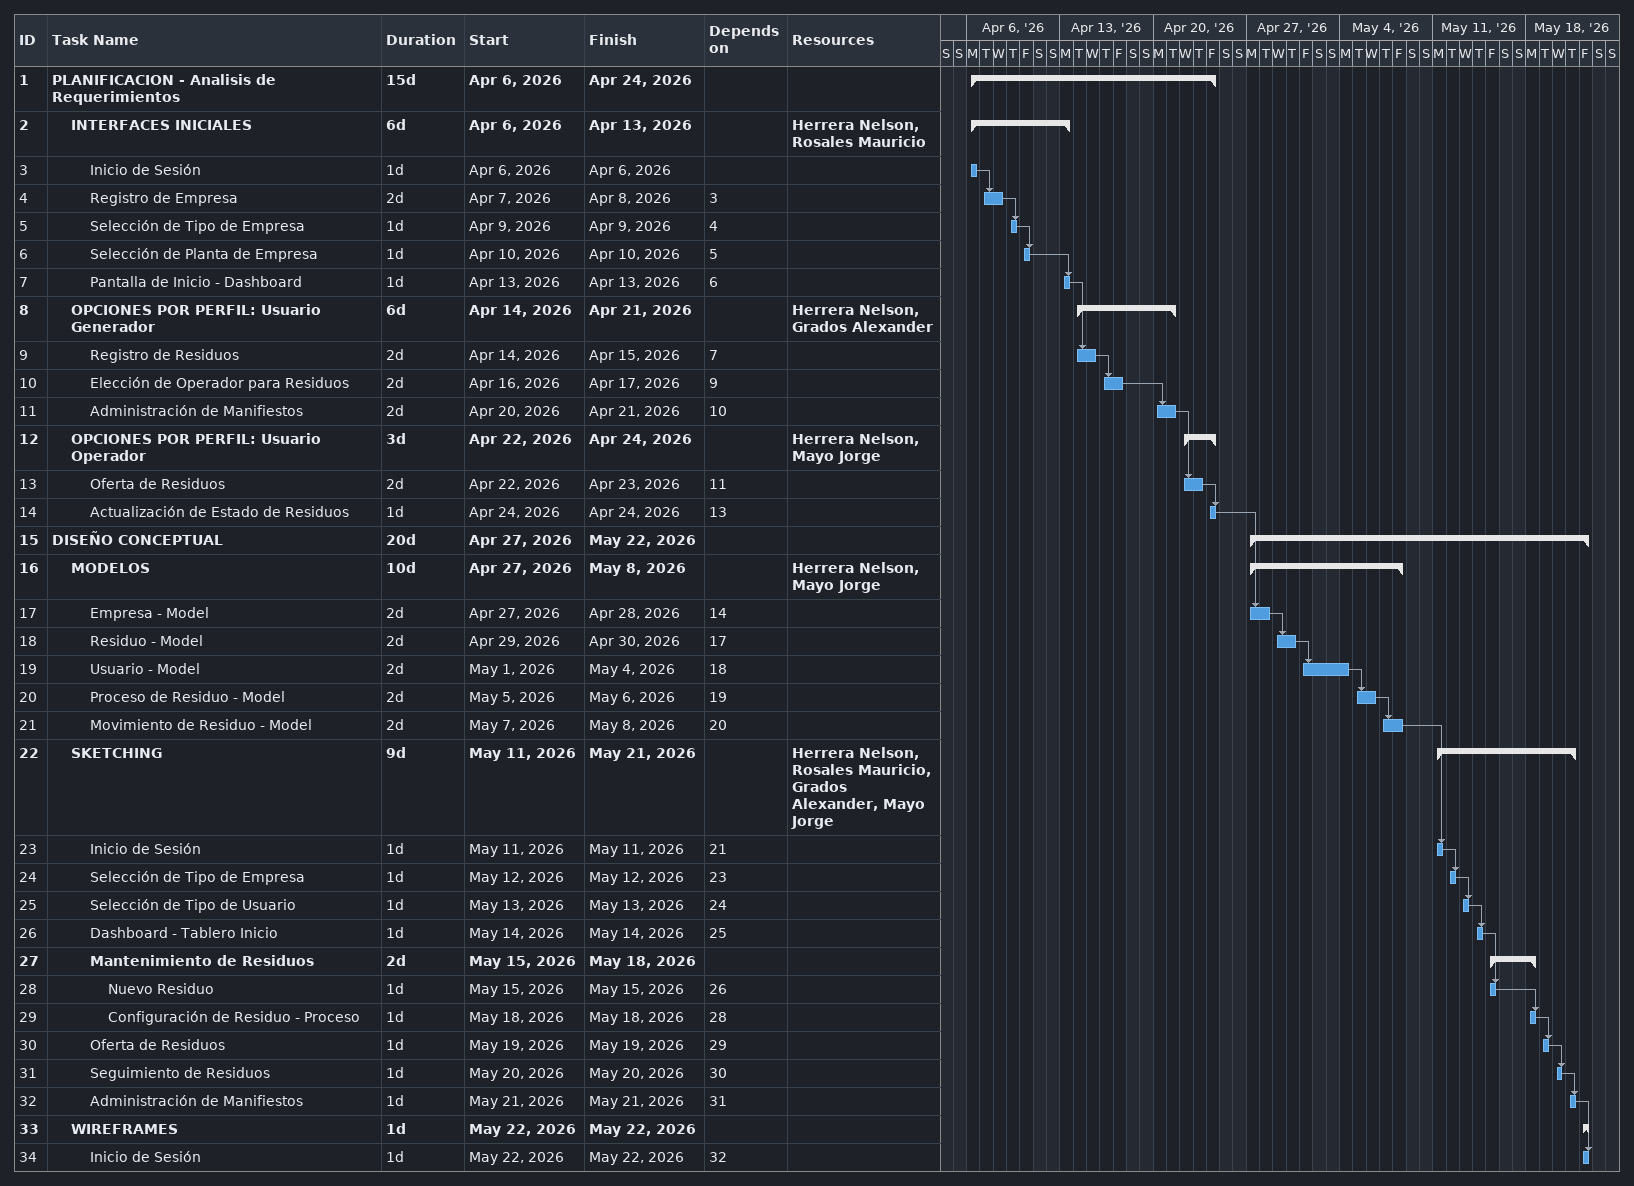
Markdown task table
| ID | Level | Task | Duration | Start | Finish | Predecessors | Resources |
|---|---|---|---|---|---|---|---|
| 1 | 1 | **PLANIFICACION - Analisis de Requerimientos** | 15d | 2026-04-06 | 2026-04-24 |  |  |
| 2 | 2 | **INTERFACES INICIALES** | 6d | 2026-04-06 | 2026-04-13 |  | Herrera Nelson, Rosales Mauricio |
| 3 | 3 | Inicio de Sesión | 1d | 2026-04-06 | 2026-04-06 |  |  |
| 4 | 3 | Registro de Empresa | 2d | 2026-04-07 | 2026-04-08 | 3 |  |
| 5 | 3 | Selección de Tipo de Empresa | 1d | 2026-04-09 | 2026-04-09 | 4 |  |
| 6 | 3 | Selección de Planta de Empresa | 1d | 2026-04-10 | 2026-04-10 | 5 |  |
| 7 | 3 | Pantalla de Inicio - Dashboard | 1d | 2026-04-13 | 2026-04-13 | 6 |  |
| 8 | 2 | **OPCIONES POR PERFIL: Usuario Generador** | 6d | 2026-04-14 | 2026-04-21 |  | Herrera Nelson, Grados Alexander |
| 9 | 3 | Registro de Residuos | 2d | 2026-04-14 | 2026-04-15 | 7 |  |
| 10 | 3 | Elección de Operador para Residuos | 2d | 2026-04-16 | 2026-04-17 | 9 |  |
| 11 | 3 | Administración de Manifiestos | 2d | 2026-04-20 | 2026-04-21 | 10 |  |
| 12 | 2 | **OPCIONES POR PERFIL: Usuario Operador** | 3d | 2026-04-22 | 2026-04-24 |  | Herrera Nelson, Mayo Jorge |
| 13 | 3 | Oferta de Residuos | 2d | 2026-04-22 | 2026-04-23 | 11 |  |
| 14 | 3 | Actualización de Estado de Residuos | 1d | 2026-04-24 | 2026-04-24 | 13 |  |
| 15 | 1 | **DISEÑO CONCEPTUAL** | 20d | 2026-04-27 | 2026-05-22 |  |  |
| 16 | 2 | **MODELOS** | 10d | 2026-04-27 | 2026-05-08 |  | Herrera Nelson, Mayo Jorge |
| 17 | 3 | Empresa - Model | 2d | 2026-04-27 | 2026-04-28 | 14 |  |
| 18 | 3 | Residuo - Model | 2d | 2026-04-29 | 2026-04-30 | 17 |  |
| 19 | 3 | Usuario - Model | 2d | 2026-05-01 | 2026-05-04 | 18 |  |
| 20 | 3 | Proceso de Residuo - Model | 2d | 2026-05-05 | 2026-05-06 | 19 |  |
| 21 | 3 | Movimiento de Residuo - Model | 2d | 2026-05-07 | 2026-05-08 | 20 |  |
| 22 | 2 | **SKETCHING** | 9d | 2026-05-11 | 2026-05-21 |  | Herrera Nelson, Rosales Mauricio, Grados Alexander, Mayo Jorge |
| 23 | 3 | Inicio de Sesión | 1d | 2026-05-11 | 2026-05-11 | 21 |  |
| 24 | 3 | Selección de Tipo de Empresa | 1d | 2026-05-12 | 2026-05-12 | 23 |  |
| 25 | 3 | Selección de Tipo de Usuario | 1d | 2026-05-13 | 2026-05-13 | 24 |  |
| 26 | 3 | Dashboard - Tablero Inicio | 1d | 2026-05-14 | 2026-05-14 | 25 |  |
| 27 | 3 | **Mantenimiento de Residuos** | 2d | 2026-05-15 | 2026-05-18 |  |  |
| 28 | 4 | Nuevo Residuo | 1d | 2026-05-15 | 2026-05-15 | 26 |  |
| 29 | 4 | Configuración de Residuo - Proceso | 1d | 2026-05-18 | 2026-05-18 | 28 |  |
| 30 | 3 | Oferta de Residuos | 1d | 2026-05-19 | 2026-05-19 | 29 |  |
| 31 | 3 | Seguimiento de Residuos | 1d | 2026-05-20 | 2026-05-20 | 30 |  |
| 32 | 3 | Administración de Manifiestos | 1d | 2026-05-21 | 2026-05-21 | 31 |  |
| 33 | 2 | **WIREFRAMES** | 1d | 2026-05-22 | 2026-05-22 |  |  |
| 34 | 3 | Inicio de Sesión | 1d | 2026-05-22 | 2026-05-22 | 32 |  |
